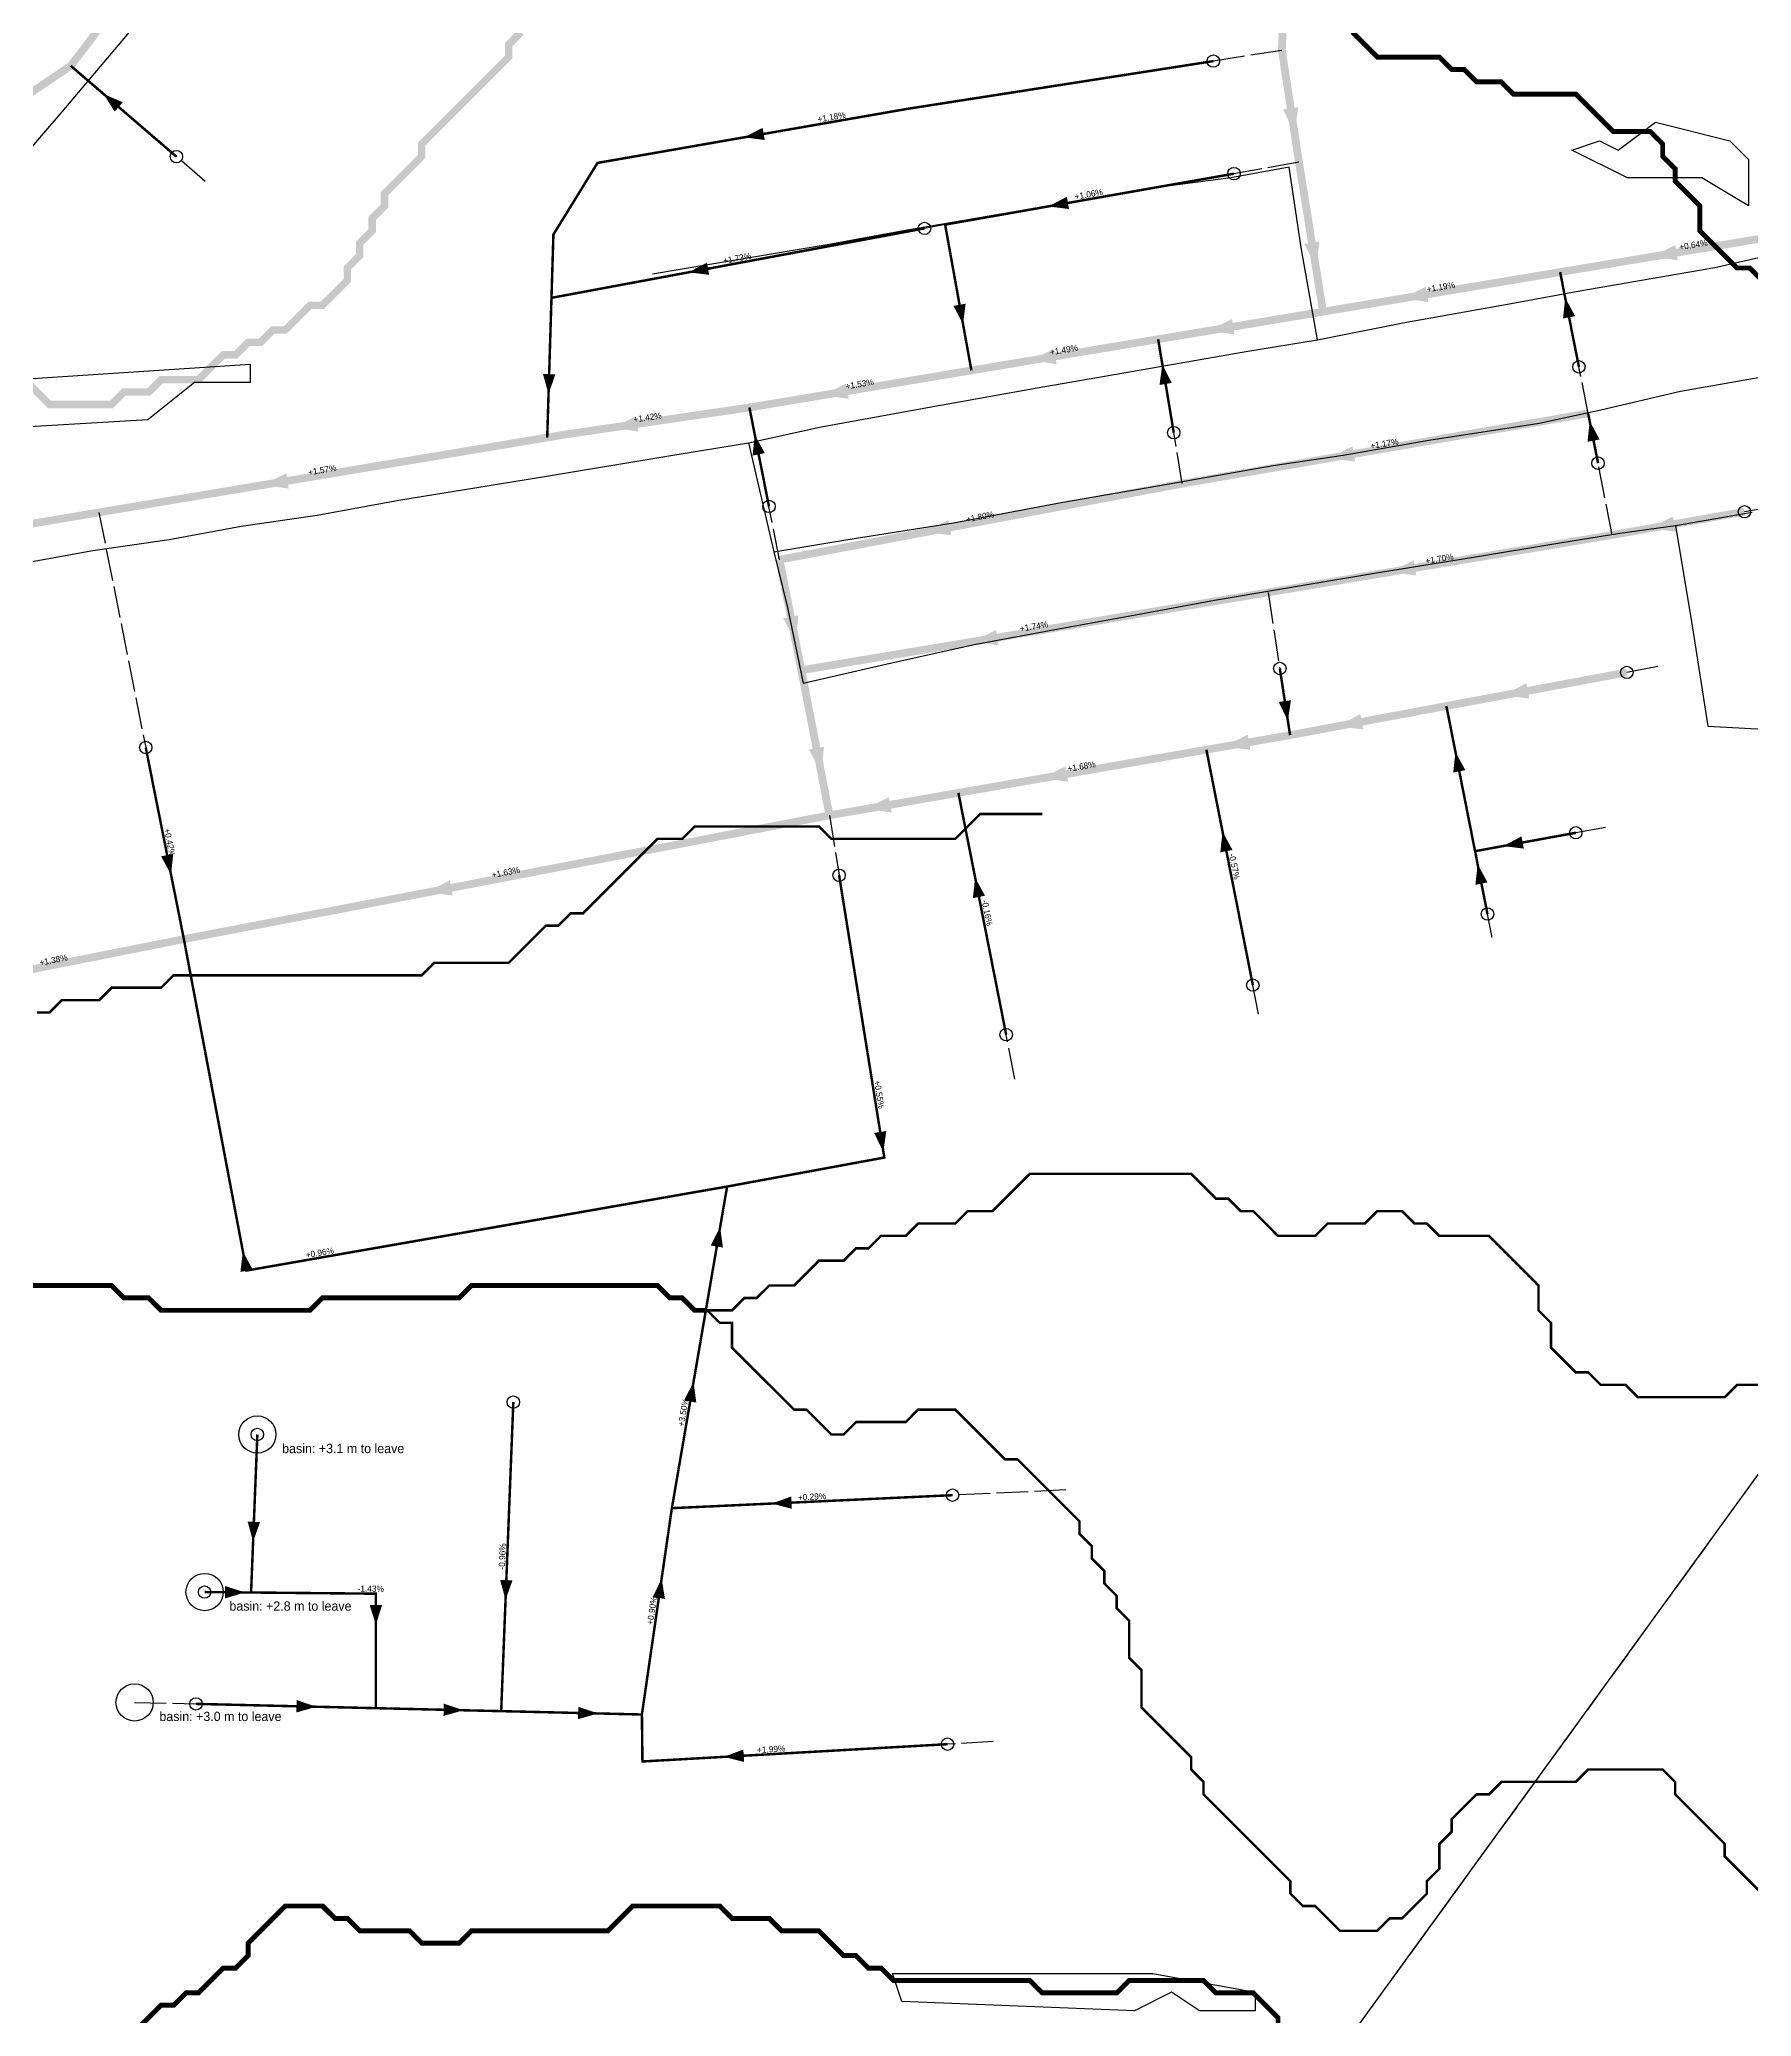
# Model space of a CAD drawing. Header units: metres. Extents: x 442821 to 452274, y 2561971 to 2571293.
# Drawn here: x 451185 to 451737, y 2568301 to 2568939 of the extents above; entities that cross this region are included whole.
import ezdxf
from ezdxf.enums import TextEntityAlignment as Align

# ---------------------------------------------------------------- set-up
doc = ezdxf.new("R2010")
doc.units = ezdxf.units.M
doc.header["$LTSCALE"] = 8
doc.linetypes.add('DASHDOT', pattern=[3.556, 2.54, -0.508, 0, -0.508])
doc.linetypes.add('DASHED', pattern=[1.524, 1.27, -0.254])
for name, color, linetype in [('A_ARROWS', 7, 'Continuous'), ('A_BASINS', 1, 'Continuous'), ('A_BRANCH', 7, 'Continuous'), ('A_BUILT_2006', 252, 'Continuous'), ('A_CATCHMENTS', 7, 'Continuous'), ('A_ENVELOPE', 3, 'Continuous'), ('A_GRADIENT', 8, 'Continuous'), ('A_HEAD_GAP', 8, 'Continuous'), ('A_HEADS', 8, 'Continuous'), ('A_LATERAL', 7, 'Continuous'), ('A_STREAMS', 5, 'Continuous'), ('A_SUBMAIN', 7, 'Continuous'), ('A_WADI', 4, 'Continuous')]:
    doc.layers.add(name, color=color, linetype=linetype)

msp = doc.modelspace()

# ---------------------------------------------------------------- linework, layer by layer
at = {"layer": 'A_ARROWS', "color": 2}
for points in [[(451205.51, 2568921.06), (451211.67, 2568918.41), (451209.06, 2568915.37)], [(451589.42, 2568908.56), (451585.74, 2568916.09), (451590.69, 2568916.84)], [(451411.99, 2568907.11), (451417.95, 2568910.18), (451418.64, 2568906.24)], [(451510.1, 2568884.84), (451516.05, 2568887.92), (451516.75, 2568883.98)], [(451596.32, 2568865.22), (451592.58, 2568872.72), (451597.52, 2568873.52)], [(451394.06, 2568863.57), (451399.99, 2568866.71), (451400.72, 2568862.78)], [(451704.7, 2568868.59), (451712.18, 2568872.38), (451713.01, 2568867.45)], [(451482.58, 2568846.82), (451479.48, 2568852.76), (451483.41, 2568853.47)], [(451624.27, 2568855.16), (451631.75, 2568858.94), (451632.57, 2568854.01)], [(451676.71, 2568855.35), (451679.92, 2568849.46), (451675.99, 2568848.68)], [(451561.8, 2568844.72), (451569.28, 2568848.51), (451570.11, 2568843.58)], [(451504.41, 2568835.14), (451511.89, 2568838.92), (451512.71, 2568833.99)], [(451348.94, 2568824.33), (451347.14, 2568830.79), (451351.13, 2568830.67)], [(451546.82, 2568833.9), (451549.85, 2568827.92), (451545.91, 2568827.26)], [(451437.39, 2568823.94), (451444.87, 2568827.73), (451445.69, 2568822.8)], [(451369.63, 2568813.53), (451377.18, 2568817.17), (451377.9, 2568812.22)], [(451684.6, 2568815.59), (451687.81, 2568809.7), (451683.88, 2568808.92)], [(451415.44, 2568811.16), (451418.65, 2568805.27), (451414.72, 2568804.49)], [(451600.66, 2568803.64), (451608.12, 2568807.47), (451608.97, 2568802.54)], [(451256.87, 2568795), (451264.35, 2568798.78), (451265.18, 2568793.85)], [(451470.43, 2568779.8), (451477.82, 2568783.74), (451478.75, 2568778.82)], [(451704, 2568781.01), (451711.45, 2568784.86), (451712.32, 2568779.93)], [(451620.38, 2568766.95), (451627.86, 2568770.73), (451628.68, 2568765.8)], [(451428.6, 2568744.62), (451424.6, 2568751.99), (451429.5, 2568752.96)], [(451485.71, 2568744.49), (451493.19, 2568748.27), (451494.01, 2568743.34)], [(451656.76, 2568727.15), (451664.17, 2568731.08), (451665.08, 2568726.16)], [(451587.29, 2568718.98), (451584.34, 2568725), (451588.29, 2568725.61)], [(451603.25, 2568717.18), (451610.65, 2568721.11), (451611.57, 2568716.19)], [(451566.88, 2568710.67), (451574.34, 2568714.5), (451575.19, 2568709.58)], [(451436.84, 2568702.29), (451432.87, 2568709.67), (451437.77, 2568710.62)], [(451641.32, 2568708.93), (451644.53, 2568703.04), (451640.6, 2568702.27)], [(451508.13, 2568700.43), (451515.58, 2568704.27), (451516.44, 2568699.34)], [(451451.22, 2568690.52), (451458.67, 2568694.36), (451459.53, 2568689.43)], [(451566.24, 2568683.2), (451569.44, 2568677.31), (451565.51, 2568676.54)], [(451656.7, 2568678.57), (451662.63, 2568681.69), (451663.35, 2568677.76)], [(451227.24, 2568669.36), (451224.03, 2568675.25), (451227.95, 2568676.03)], [(451486.46, 2568668.46), (451489.66, 2568662.57), (451485.74, 2568661.79)], [(451648.47, 2568672.74), (451651.67, 2568666.85), (451647.75, 2568666.07)], [(451309.72, 2568663.59), (451317.11, 2568667.55), (451318.05, 2568662.64)], [(451456.88, 2568580.06), (451453.89, 2568586.06), (451457.84, 2568586.69)], [(451404.27, 2568555.75), (451405.16, 2568549.1), (451401.22, 2568549.78)], [(451250.39, 2568547.92), (451253.55, 2568542), (451249.61, 2568541.26)], [(451395.69, 2568505.78), (451396.58, 2568499.13), (451392.64, 2568499.81)], [(451420.91, 2568466.56), (451427.21, 2568468.85), (451427.39, 2568464.86)], [(451253.69, 2568454.26), (451251.95, 2568460.73), (451255.94, 2568460.57)], [(451251.05, 2568437.9), (451244.63, 2568435.96), (451244.67, 2568439.96)], [(451335.08, 2568435.49), (451333.33, 2568441.96), (451337.33, 2568441.8)], [(451385.41, 2568442.42), (451386.47, 2568435.8), (451382.51, 2568436.37)], [(451293.28, 2568427.45), (451291.28, 2568433.85), (451295.28, 2568433.85)], [(451274.08, 2568401.04), (451267.63, 2568399.19), (451267.73, 2568403.19)], [(451321.51, 2568399.91), (451315.07, 2568398.06), (451315.16, 2568402.06)], [(451364.89, 2568398.88), (451358.45, 2568397.03), (451358.54, 2568401.03)], [(451405.48, 2568384.88), (451411.75, 2568387.24), (451411.98, 2568383.25)]]:
    msp.add_solid(points, dxfattribs=at)
at = {"layer": 'A_BASINS', "color": 1}
for centre in [(451255.07, 2568488.82), (451238.06, 2568438.02), (451215.49, 2568402.43)]:
    msp.add_circle(centre, 6, dxfattribs=at)
at = {"layer": 'A_BRANCH', "color": 2, "const_width": 0.8}
for points in [[(451563.27, 2568931.68), (451464.81, 2568916.32), (451364.73, 2568898.86), (451350.51, 2568875.76), (451349.89, 2568855.35)], [(451569.91, 2568895.38), (451476.79, 2568878.97)], [(451470.15, 2568877.74), (451349.89, 2568855.35)], [(451681.12, 2568833.1), (451675.06, 2568863.64)], [(451550.5, 2568811.89), (451545.47, 2568842)], [(451687.29, 2568802.05), (451684.1, 2568818.08)], [(451584.7, 2568735.82), (451588, 2568714.34)], [(451442.62, 2568669.14), (451457.19, 2568578.13), (451406.51, 2568568.78)]]:
    msp.add_lwpolyline(points, dxfattribs=at)
at = {"layer": 'A_BRANCH', "color": 2, "linetype": 'DASHED', "const_width": 0.8}
for points in [[(451420, 2568788.1), (451413.7, 2568819.99)], [(451219.08, 2568710.36), (451231.38, 2568648.56)]]:
    msp.add_lwpolyline(points, dxfattribs=at)
at = {"layer": 'A_BUILT_2006', "color": 252}
for points in [[(451211.45, 2568938.27), (451230.8, 2568961.2)], [(451192.1, 2568915.34), (451211.45, 2568938.27)], [(451178.36, 2568899.28), (451192.1, 2568915.34)], [(451568.9, 2568894.04), (451548.46, 2568891.38)], [(451587.67, 2568897.53), (451568.9, 2568894.04)], [(451591.62, 2568871.54), (451587.67, 2568897.53)], [(451519.22, 2568886.23), (451494.14, 2568882.25)], [(451548.46, 2568891.38), (451519.22, 2568886.23)], [(451494.14, 2568882.25), (451464.07, 2568877.1)], [(451438.82, 2568872.44), (451409.25, 2568867.46)], [(451464.07, 2568877.1), (451438.82, 2568872.44)], [(451724.95, 2568865.18), (451766.57, 2568874.58)], [(451409.25, 2568867.46), (451382.5, 2568862.97)], [(451596.81, 2568841.79), (451591.62, 2568871.54)], [(451681.37, 2568857.62), (451724.95, 2568865.18)], [(451624.39, 2568847.24), (451659.26, 2568853.52)], [(451659.26, 2568853.52), (451681.37, 2568857.62)], [(451596.81, 2568841.79), (451624.39, 2568847.24)], [(451574.38, 2568838.18), (451596.81, 2568841.79)], [(451536.84, 2568831.6), (451574.38, 2568838.18)], [(451506.47, 2568826.28), (451536.84, 2568831.6)], [(451713.87, 2568825.29), (451742.03, 2568830.15)], [(451471.15, 2568819.94), (451506.47, 2568826.28)], [(451688.22, 2568819.25), (451713.87, 2568825.29)], [(451436.28, 2568813.66), (451471.15, 2568819.94)], [(451668.27, 2568814.9), (451688.22, 2568819.25)], [(451413.46, 2568808.6), (451436.28, 2568813.66)], [(451605.11, 2568804.57), (451632.73, 2568809.46)], [(451632.73, 2568809.46), (451668.27, 2568814.9)], [(451346.38, 2568797.51), (451388.35, 2568804.47)], [(451388.35, 2568804.47), (451413.46, 2568808.6)], [(451413.46, 2568808.6), (451421.56, 2568773.42)], [(451582.54, 2568801.29), (451605.11, 2568804.57)], [(451300.66, 2568790.06), (451346.38, 2568797.51)], [(451545.41, 2568794.72), (451582.54, 2568801.29)], [(451274.32, 2568785.32), (451300.66, 2568790.06)], [(451514.77, 2568789.5), (451545.41, 2568794.72)], [(451249.81, 2568781.7), (451274.32, 2568785.32)], [(451479.49, 2568782.77), (451514.77, 2568789.5)], [(451712.25, 2568781.89), (451737, 2568786.21)], [(451202.07, 2568773.85), (451226.59, 2568777.47)], [(451226.59, 2568777.47), (451249.81, 2568781.7)], [(451421.56, 2568773.42), (451444.8, 2568777.29)], [(451444.8, 2568777.29), (451479.49, 2568782.77)], [(451674.96, 2568776.31), (451694.35, 2568779.49)], [(451694.35, 2568779.49), (451712.25, 2568781.89)], [(451712.25, 2568781.89), (451717.77, 2568748.93)], [(451172.97, 2568768.66), (451202.07, 2568773.85)], [(451421.56, 2568773.42), (451425.94, 2568755.53)], [(451617.11, 2568766.91), (451647.13, 2568771.74)], [(451647.13, 2568771.74), (451674.96, 2568776.31)], [(451592.25, 2568762.74), (451617.11, 2568766.91)], [(451538.21, 2568753.17), (451563.59, 2568757.86)], [(451563.59, 2568757.86), (451592.25, 2568762.74)], [(451425.94, 2568755.53), (451431.01, 2568731.09)], [(451513.32, 2568748.57), (451538.21, 2568753.17)], [(451486.11, 2568743.54), (451513.32, 2568748.57)], [(451717.77, 2568748.93), (451722.63, 2568717.21)], [(451457.66, 2568737.2), (451486.11, 2568743.54)], [(451431.01, 2568731.09), (451457.66, 2568737.2)], [(451722.63, 2568717.21), (451750.67, 2568715.77)]]:
    msp.add_lwpolyline(points, dxfattribs=at)
at = {"layer": 'A_CATCHMENTS', "color": 2, "linetype": 'DASHED'}
msp.add_lwpolyline([(451320.92, 2570218.82), (451984.3, 2569580.79), (451933.14, 2568743.69), (451239.01, 2567787.03)], dxfattribs=at)
at = {"layer": 'A_ENVELOPE', "color": 3}
msp.add_lwpolyline([(450486.81, 2570738.79), (451379.73, 2570566.72), (451254.16, 2570283.03), (451984.3, 2569580.79), (451933.14, 2568743.69), (451207.65, 2567743.81)], dxfattribs=at)
at = {"layer": 'A_HEAD_GAP', "color": 8, "linetype": 'DASHED'}
for points in [[(451585.36, 2568935.13), (451563.27, 2568931.68)], [(451238.29, 2568892.89), (451228.98, 2568900.88)], [(451590.87, 2568899.08), (451569.91, 2568895.38)], [(451476.79, 2568878.97), (451470.15, 2568877.74)], [(451684.1, 2568818.08), (451681.12, 2568833.1)], [(451553.25, 2568795.44), (451550.5, 2568811.89)], [(451691.88, 2568778.88), (451687.29, 2568802.05)], [(451762.92, 2568791.37), (451734.49, 2568786.37)], [(451204, 2568786.16), (451219.08, 2568710.36)], [(451423.4, 2568770.91), (451420, 2568788.1)], [(451580.93, 2568760.37), (451584.7, 2568735.82)], [(451706.61, 2568736.44), (451696.58, 2568734.57)], [(451439.52, 2568688.49), (451442.62, 2568669.14)], [(451689.68, 2568684.6), (451680.11, 2568682.85)], [(451653.14, 2568649.05), (451651.64, 2568656.65)], [(451577.85, 2568624.38), (451576, 2568633.73)], [(451499.29, 2568603.46), (451496.47, 2568617.75)], [(451515.71, 2568470.95), (451479.2, 2568469.26)], [(451215.49, 2568402.43), (451235.28, 2568401.96)], [(451492.26, 2568389.8), (451477.56, 2568388.97)]]:
    msp.add_lwpolyline(points, dxfattribs=at)
at = {"layer": 'A_HEADS', "color": 2}
for centre in [(451563.27, 2568931.68), (451228.98, 2568900.88), (451569.91, 2568895.38), (451470.15, 2568877.74), (451681.12, 2568833.1), (451550.5, 2568811.89), (451687.29, 2568802.05), (451420, 2568788.1), (451734.49, 2568786.37), (451584.7, 2568735.82), (451696.58, 2568734.57), (451219.08, 2568710.36), (451680.11, 2568682.85), (451442.62, 2568669.14), (451651.64, 2568656.65), (451576, 2568633.73), (451496.47, 2568617.75), (451337.59, 2568499.27), (451255.07, 2568488.82), (451479.2, 2568469.26), (451238.06, 2568438.02), (451235.28, 2568401.96), (451477.56, 2568388.97)]:
    msp.add_circle(centre, 2, dxfattribs=at)
at = {"layer": 'A_LATERAL', "color": 2, "linetype": 'DASHDOT', "const_width": 0.8}
for points in [[(451228.98, 2568900.88), (451194.92, 2568930.17)], [(451349.89, 2568855.35), (451348.51, 2568810.31)], [(451647.64, 2568676.92), (451638.4, 2568723.73)], [(451576, 2568633.73), (451561.02, 2568709.64)], [(451496.47, 2568617.75), (451481.08, 2568695.72)], [(451399.22, 2568526.35), (451406.51, 2568568.78)], [(451337.59, 2568499.27), (451333.67, 2568399.62)], [(451255.07, 2568488.82), (451253.04, 2568437.88)], [(451238.06, 2568438.02), (451253.04, 2568437.88)], [(451253.04, 2568437.88), (451293.28, 2568437.49), (451293.28, 2568400.58)], [(451235.28, 2568401.96), (451293.28, 2568400.58)], [(451293.28, 2568400.58), (451333.67, 2568399.62)], [(451333.67, 2568399.62), (451379.04, 2568398.54)]]:
    msp.add_lwpolyline(points, dxfattribs=at)
at = {"layer": 'A_LATERAL', "color": 2, "linetype": 'DASHED', "const_width": 0.8}
for points in [[(451476.79, 2568878.97), (451485.26, 2568831.94)], [(451479.2, 2568469.26), (451388.7, 2568465.07)]]:
    msp.add_lwpolyline(points, dxfattribs=at)
at = {"layer": 'A_LATERAL', "color": 2, "const_width": 0.8}
for points in [[(451680.11, 2568682.85), (451647.64, 2568676.92)], [(451651.64, 2568656.65), (451647.64, 2568676.92)], [(451406.51, 2568568.78), (451251.57, 2568541.69), (451231.38, 2568648.56)], [(451388.7, 2568465.07), (451399.22, 2568526.35)], [(451379.04, 2568398.54), (451388.7, 2568465.07)], [(451477.56, 2568388.97), (451379.21, 2568383.39), (451379.04, 2568398.54)]]:
    msp.add_lwpolyline(points, dxfattribs=at)
at = {"layer": 'A_STREAMS', "color": 5}
for points, const_width in [([(451340.07, 2568941), (451336.07, 2568937), (451336.07, 2568933), (451332.07, 2568929), (451328.07, 2568924.99), (451324.07, 2568920.99), (451320.07, 2568916.99), (451316.07, 2568912.99), (451312.07, 2568908.99), (451308.07, 2568904.99), (451308.07, 2568900.99), (451304.07, 2568896.98), (451300.07, 2568892.98), (451296.07, 2568888.98), (451296.07, 2568884.98), (451292.07, 2568880.98), (451292.07, 2568876.98), (451288.07, 2568872.98), (451288.07, 2568868.98), (451284.07, 2568864.97), (451284.07, 2568860.97), (451280.07, 2568856.97), (451276.07, 2568852.97), (451272.06, 2568852.97), (451268.06, 2568848.97), (451264.06, 2568844.97), (451260.06, 2568844.97), (451256.06, 2568840.97), (451252.06, 2568840.97), (451248.06, 2568836.96), (451244.06, 2568836.96), (451240.06, 2568832.96), (451236.06, 2568828.96), (451232.06, 2568828.96), (451228.06, 2568828.96), (451224.06, 2568828.96), (451220.06, 2568824.96), (451216.06, 2568824.96), (451212.06, 2568824.96), (451208.06, 2568820.96), (451204.06, 2568820.96), (451200.05, 2568820.96), (451196.05, 2568820.96), (451192.05, 2568820.96), (451188.05, 2568820.96), (451184.05, 2568824.96), (451180.05, 2568828.96)], 2.4), ([(451740.13, 2568860.97), (451736.13, 2568864.97), (451732.13, 2568864.97), (451728.13, 2568868.98), (451724.13, 2568872.98), (451720.13, 2568876.98), (451720.13, 2568880.98), (451720.13, 2568884.98), (451716.13, 2568888.98), (451712.13, 2568892.98), (451712.13, 2568896.98), (451708.12, 2568900.99), (451708.12, 2568904.99), (451704.12, 2568908.99), (451700.12, 2568908.99), (451696.12, 2568908.99), (451692.12, 2568908.99), (451688.12, 2568912.99), (451684.12, 2568916.99), (451680.12, 2568920.99), (451676.12, 2568920.99), (451672.12, 2568920.99), (451668.12, 2568920.99), (451664.12, 2568920.99), (451660.12, 2568920.99), (451656.12, 2568924.99), (451652.12, 2568924.99), (451648.12, 2568924.99), (451644.12, 2568929), (451640.12, 2568929), (451636.12, 2568933), (451632.11, 2568933), (451628.11, 2568933), (451624.11, 2568933), (451620.11, 2568933), (451616.11, 2568933), (451612.11, 2568937), (451608.11, 2568941)], 1.6), ([(451508.1, 2568688.91), (451504.1, 2568688.91), (451500.1, 2568688.91), (451496.1, 2568688.91), (451492.1, 2568688.91), (451488.09, 2568688.91), (451484.09, 2568684.91), (451480.09, 2568680.91), (451476.09, 2568680.91), (451472.09, 2568680.91), (451468.09, 2568680.91), (451464.09, 2568680.91), (451460.09, 2568680.91), (451456.09, 2568680.91), (451452.09, 2568680.91), (451448.09, 2568680.91), (451444.09, 2568680.91), (451440.09, 2568680.91), (451436.09, 2568684.91), (451432.09, 2568684.91), (451428.09, 2568684.91), (451424.09, 2568684.91), (451420.09, 2568684.91), (451416.08, 2568684.91), (451412.08, 2568684.91), (451408.08, 2568684.91), (451404.08, 2568684.91), (451400.08, 2568684.91), (451396.08, 2568684.91), (451392.08, 2568680.91), (451388.08, 2568680.91), (451384.08, 2568680.91), (451380.08, 2568676.91), (451376.08, 2568672.91), (451372.08, 2568668.91), (451368.08, 2568664.9), (451364.08, 2568660.9), (451360.08, 2568656.9), (451356.08, 2568656.9), (451352.08, 2568652.9), (451348.08, 2568652.9), (451344.07, 2568648.9), (451340.07, 2568644.9), (451336.07, 2568640.9), (451332.07, 2568640.9), (451328.07, 2568640.9), (451324.07, 2568640.9), (451320.07, 2568640.9), (451316.07, 2568640.9), (451312.07, 2568640.9), (451308.07, 2568636.89), (451304.07, 2568636.89), (451300.07, 2568636.89), (451296.07, 2568636.89), (451292.07, 2568636.89), (451288.07, 2568636.89), (451284.07, 2568636.89), (451280.07, 2568636.89), (451276.07, 2568636.89), (451272.06, 2568636.89), (451268.06, 2568636.89), (451264.06, 2568636.89), (451260.06, 2568636.89), (451256.06, 2568636.89), (451252.06, 2568636.89), (451248.06, 2568636.89), (451244.06, 2568636.89), (451240.06, 2568636.89), (451236.06, 2568636.89), (451232.06, 2568636.89), (451228.06, 2568636.89), (451224.06, 2568632.89), (451220.06, 2568632.89), (451216.06, 2568632.89), (451212.06, 2568632.89), (451208.06, 2568632.89), (451204.06, 2568628.89), (451200.05, 2568628.89), (451196.05, 2568628.89), (451192.05, 2568628.89), (451188.05, 2568624.89), (451184.05, 2568624.89)], 0.8), ([(451740.13, 2568504.85), (451736.13, 2568504.85), (451732.13, 2568504.85), (451728.13, 2568500.85), (451724.13, 2568500.85), (451720.13, 2568500.85), (451716.13, 2568500.85), (451712.13, 2568500.85), (451708.12, 2568500.85), (451704.12, 2568500.85), (451700.12, 2568500.85), (451696.12, 2568504.85), (451692.12, 2568504.85), (451688.12, 2568504.85), (451684.12, 2568508.85), (451680.12, 2568508.85), (451676.12, 2568512.85), (451672.12, 2568516.85), (451672.12, 2568520.85), (451672.12, 2568524.86), (451668.12, 2568528.86), (451668.12, 2568532.86), (451668.12, 2568536.86), (451664.12, 2568540.86), (451660.12, 2568544.86), (451656.12, 2568548.86), (451652.12, 2568552.86), (451648.12, 2568552.86), (451644.12, 2568552.86), (451640.12, 2568552.86), (451636.12, 2568552.86), (451632.11, 2568556.87), (451628.11, 2568556.87), (451624.11, 2568560.87), (451620.11, 2568560.87), (451616.11, 2568560.87), (451612.11, 2568556.87), (451608.11, 2568556.87), (451604.11, 2568556.87), (451600.11, 2568556.87), (451596.11, 2568552.86), (451592.11, 2568552.86), (451588.11, 2568552.86), (451584.11, 2568552.86), (451580.11, 2568556.87), (451576.11, 2568560.87), (451572.11, 2568560.87), (451568.11, 2568564.87), (451564.11, 2568564.87), (451560.1, 2568568.87), (451556.1, 2568572.87), (451552.1, 2568572.87), (451548.1, 2568572.87), (451544.1, 2568572.87), (451540.1, 2568572.87), (451536.1, 2568572.87), (451532.1, 2568572.87), (451528.1, 2568572.87), (451524.1, 2568572.87), (451520.1, 2568572.87), (451516.1, 2568572.87), (451512.1, 2568572.87), (451508.1, 2568572.87), (451504.1, 2568572.87), (451500.1, 2568568.87), (451496.1, 2568564.87), (451492.1, 2568560.87), (451488.09, 2568560.87), (451484.09, 2568560.87), (451480.09, 2568556.87), (451476.09, 2568556.87), (451472.09, 2568556.87), (451468.09, 2568556.87), (451464.09, 2568552.86), (451460.09, 2568552.86), (451456.09, 2568552.86), (451452.09, 2568548.86), (451448.09, 2568548.86), (451444.09, 2568544.86), (451440.09, 2568544.86), (451436.09, 2568544.86), (451432.09, 2568540.86), (451428.09, 2568536.86), (451424.09, 2568536.86), (451420.09, 2568536.86), (451416.08, 2568532.86), (451412.08, 2568532.86), (451408.08, 2568528.86), (451404.08, 2568528.86), (451400.08, 2568528.86)], 0.8), ([(451400.08, 2568528.86), (451396.08, 2568528.86), (451392.08, 2568532.86), (451388.08, 2568532.86), (451384.08, 2568536.86), (451380.08, 2568536.86), (451376.08, 2568536.86), (451372.08, 2568536.86), (451368.08, 2568536.86), (451364.08, 2568536.86), (451360.08, 2568536.86), (451356.08, 2568536.86), (451352.08, 2568536.86), (451348.08, 2568536.86), (451344.07, 2568536.86), (451340.07, 2568536.86), (451336.07, 2568536.86), (451332.07, 2568536.86), (451328.07, 2568536.86), (451324.07, 2568536.86), (451320.07, 2568532.86), (451316.07, 2568532.86), (451312.07, 2568532.86), (451308.07, 2568532.86), (451304.07, 2568532.86), (451300.07, 2568532.86), (451296.07, 2568532.86), (451292.07, 2568532.86), (451288.07, 2568532.86), (451284.07, 2568532.86), (451280.07, 2568532.86), (451276.07, 2568532.86), (451272.06, 2568528.86), (451268.06, 2568528.86), (451264.06, 2568528.86), (451260.06, 2568528.86), (451256.06, 2568528.86), (451252.06, 2568528.86), (451248.06, 2568528.86), (451244.06, 2568528.86), (451240.06, 2568528.86), (451236.06, 2568528.86), (451232.06, 2568528.86), (451228.06, 2568528.86), (451224.06, 2568528.86), (451220.06, 2568532.86), (451216.06, 2568532.86), (451212.06, 2568532.86), (451208.06, 2568536.86), (451204.06, 2568536.86), (451200.05, 2568536.86), (451196.05, 2568536.86), (451192.05, 2568536.86), (451188.05, 2568536.86), (451184.05, 2568536.86), (451180.05, 2568536.86)], 1.6), ([(451740.13, 2568340.79), (451736.13, 2568344.79), (451732.13, 2568348.79), (451728.13, 2568352.8), (451728.13, 2568356.8), (451724.13, 2568360.8), (451720.13, 2568364.8), (451716.13, 2568368.8), (451712.13, 2568372.8), (451712.13, 2568376.8), (451708.12, 2568380.8), (451704.12, 2568380.8), (451700.12, 2568380.8), (451696.12, 2568380.8), (451692.12, 2568380.8), (451688.12, 2568380.8), (451684.12, 2568380.8), (451680.12, 2568376.8), (451676.12, 2568376.8), (451672.12, 2568376.8), (451668.12, 2568376.8), (451664.12, 2568376.8), (451660.12, 2568376.8), (451656.12, 2568376.8), (451652.12, 2568372.8), (451648.12, 2568372.8), (451644.12, 2568368.8), (451640.12, 2568364.8), (451640.12, 2568360.8), (451636.12, 2568356.8), (451636.12, 2568352.8), (451636.12, 2568348.79), (451632.11, 2568344.79), (451632.11, 2568340.79), (451628.11, 2568336.79), (451624.11, 2568332.79), (451620.11, 2568332.79), (451616.11, 2568328.79), (451612.11, 2568328.79), (451608.11, 2568328.79), (451604.11, 2568328.79), (451600.11, 2568332.79), (451596.11, 2568336.79), (451592.11, 2568336.79), (451588.11, 2568340.79), (451588.11, 2568344.79), (451584.11, 2568348.79), (451580.11, 2568352.8), (451576.11, 2568356.8), (451572.11, 2568360.8), (451568.11, 2568364.8), (451564.11, 2568368.8), (451560.1, 2568372.8), (451560.1, 2568376.8), (451556.1, 2568380.8), (451556.1, 2568384.81), (451552.1, 2568388.81), (451548.1, 2568392.81), (451544.1, 2568396.81), (451540.1, 2568400.81), (451540.1, 2568404.81), (451540.1, 2568408.81), (451540.1, 2568412.82), (451536.1, 2568416.82), (451536.1, 2568420.82), (451536.1, 2568424.82), (451536.1, 2568428.82), (451532.1, 2568432.82), (451532.1, 2568436.82), (451528.1, 2568440.83), (451528.1, 2568444.83), (451524.1, 2568448.83), (451524.1, 2568452.83), (451520.1, 2568456.83), (451520.1, 2568460.83), (451516.1, 2568464.83), (451512.1, 2568468.84), (451508.1, 2568472.84), (451504.1, 2568476.84), (451500.1, 2568480.84), (451496.1, 2568480.84), (451492.1, 2568484.84), (451488.09, 2568488.84), (451484.09, 2568492.84), (451480.09, 2568496.85), (451476.09, 2568496.85), (451472.09, 2568496.85), (451468.09, 2568496.85), (451464.09, 2568492.84), (451460.09, 2568492.84), (451456.09, 2568492.84), (451452.09, 2568492.84), (451448.09, 2568492.84), (451444.09, 2568488.84), (451440.09, 2568488.84), (451436.09, 2568492.84), (451432.09, 2568496.85), (451428.09, 2568496.85), (451424.09, 2568500.85), (451420.09, 2568504.85), (451416.08, 2568508.85), (451412.08, 2568512.85), (451408.08, 2568516.85), (451408.08, 2568520.85), (451408.08, 2568524.86), (451404.08, 2568524.86), (451400.08, 2568528.86)], 0.8), ([(451584.11, 2568296.78), (451584.11, 2568300.78), (451580.11, 2568304.78), (451576.11, 2568308.78), (451572.11, 2568308.78), (451568.11, 2568308.78), (451564.11, 2568308.78), (451560.1, 2568312.78), (451556.1, 2568312.78), (451552.1, 2568312.78), (451548.1, 2568312.78), (451544.1, 2568312.78), (451540.1, 2568312.78), (451536.1, 2568312.78), (451532.1, 2568308.78), (451528.1, 2568308.78), (451524.1, 2568308.78), (451520.1, 2568308.78), (451516.1, 2568308.78), (451512.1, 2568308.78), (451508.1, 2568308.78), (451504.1, 2568312.78), (451500.1, 2568312.78), (451496.1, 2568312.78), (451492.1, 2568312.78), (451488.09, 2568312.78), (451484.09, 2568312.78), (451480.09, 2568312.78), (451476.09, 2568312.78), (451472.09, 2568312.78), (451468.09, 2568312.78), (451464.09, 2568312.78), (451460.09, 2568312.78), (451456.09, 2568316.78), (451452.09, 2568316.78), (451448.09, 2568320.78), (451444.09, 2568320.78), (451440.09, 2568324.79), (451436.09, 2568328.79), (451432.09, 2568328.79), (451428.09, 2568328.79), (451424.09, 2568328.79), (451420.09, 2568332.79), (451416.08, 2568332.79), (451412.08, 2568332.79), (451408.08, 2568332.79), (451404.08, 2568336.79), (451400.08, 2568336.79), (451396.08, 2568336.79), (451392.08, 2568336.79), (451388.08, 2568336.79), (451384.08, 2568336.79), (451380.08, 2568336.79), (451376.08, 2568336.79), (451372.08, 2568332.79), (451368.08, 2568328.79), (451364.08, 2568328.79), (451360.08, 2568328.79), (451356.08, 2568328.79), (451352.08, 2568328.79), (451348.08, 2568328.79), (451344.07, 2568328.79), (451340.07, 2568328.79), (451336.07, 2568328.79), (451332.07, 2568328.79), (451328.07, 2568328.79), (451324.07, 2568328.79), (451320.07, 2568324.79), (451316.07, 2568324.79), (451312.07, 2568324.79), (451308.07, 2568324.79), (451304.07, 2568328.79), (451300.07, 2568328.79), (451296.07, 2568328.79), (451292.07, 2568328.79), (451288.07, 2568328.79), (451284.07, 2568332.79), (451280.07, 2568332.79), (451276.07, 2568336.79), (451272.06, 2568336.79), (451268.06, 2568336.79), (451264.06, 2568336.79), (451260.06, 2568332.79), (451256.06, 2568328.79), (451252.06, 2568324.79), (451252.06, 2568320.78), (451248.06, 2568316.78), (451244.06, 2568316.78), (451240.06, 2568312.78), (451236.06, 2568308.78), (451232.06, 2568308.78), (451228.06, 2568304.78), (451224.06, 2568304.78), (451220.06, 2568300.78), (451216.06, 2568296.78)], 1.6)]:
    msp.add_lwpolyline(points, dxfattribs=dict(at, const_width=const_width))
at = {"layer": 'A_SUBMAIN', "color": 2, "linetype": 'DASHDOT', "const_width": 2.5}
for points in [[(451598.75, 2569021.32), (451587.5, 2568991.73), (451585.36, 2568935.13)], [(451585.36, 2568935.13), (451590.87, 2568899.08)], [(451590.87, 2568899.08), (451598.63, 2568850.88)]]:
    msp.add_lwpolyline(points, dxfattribs=at)
at = {"layer": 'A_SUBMAIN', "color": 2, "const_width": 2.5}
for points in [[(451242.15, 2568992.24), (451194.92, 2568930.17)], [(451194.92, 2568930.17), (451158.44, 2568905.52), (450972.67, 2568902.82)], [(451761.5, 2568878.08), (451675.06, 2568863.64)], [(451675.06, 2568863.64), (451598.63, 2568850.88)], [(451598.63, 2568850.88), (451545.47, 2568842)], [(451545.47, 2568842), (451485.26, 2568831.94)], [(451485.26, 2568831.94), (451413.7, 2568819.99)], [(451413.7, 2568819.99), (451354.68, 2568811.34), (451348.51, 2568810.31)], [(451684.1, 2568818.08), (451553.25, 2568795.44)], [(451348.51, 2568810.31), (451204, 2568786.16)], [(451553.25, 2568795.44), (451423.4, 2568770.91)], [(451204, 2568786.16), (451088.97, 2568766.75), (450972.25, 2568749.02)], [(451734.49, 2568786.37), (451691.88, 2568778.88)], [(451691.88, 2568778.88), (451580.93, 2568760.37)], [(451423.4, 2568770.91), (451430.45, 2568735.27)], [(451580.93, 2568760.37), (451430.45, 2568735.27)], [(451430.45, 2568735.27), (451439.52, 2568688.49)], [(451696.58, 2568734.57), (451638.4, 2568723.73)], [(451638.4, 2568723.73), (451588, 2568714.34)], [(451588, 2568714.34), (451561.02, 2568709.64)], [(451561.02, 2568709.64), (451481.08, 2568695.72)], [(451481.08, 2568695.72), (451439.52, 2568688.49)], [(451439.52, 2568688.49), (451335.36, 2568668.51), (451231.38, 2568648.56)], [(451231.38, 2568648.56), (451147.92, 2568631.98)]]:
    msp.add_lwpolyline(points, dxfattribs=at)
at = {"layer": 'A_WADI', "color": 4}
for points in [[(451729.8, 2568906.01), (451735.8, 2568900.01), (451735.8, 2568885.01), (451720.8, 2568894.01), (451696.8, 2568894.01), (451678.8, 2568903.01), (451687.8, 2568906.01), (451693.8, 2568903.01), (451705.8, 2568912.01), (451729.8, 2568906.01)], [(451252.8, 2568828.01), (451234.8, 2568828.01), (451219.8, 2568816.01), (451168.8, 2568813.01), (451147.8, 2568819.01), (451147.8, 2568825.01), (451162.8, 2568828.01), (451252.8, 2568834.01), (451252.8, 2568828.01)], [(451543.8, 2568315.01), (451576.8, 2568309.01), (451576.8, 2568303.01), (451558.8, 2568303.01), (451549.8, 2568309.01), (451537.8, 2568303.01), (451462.8, 2568306.01), (451459.8, 2568315.01), (451543.8, 2568315.01)]]:
    msp.add_lwpolyline(points, close=True, dxfattribs=at)

# ---------------------------------------------------------------- texts
at = {"layer": 'A_BASINS', "color": 1}
for s, p in [('basin: +3.1 m to leave', (451263.07, 2568482.82)), ('basin: +2.8 m to leave', (451246.06, 2568432.02)), ('basin: +3.0 m to leave', (451223.49, 2568396.43))]:
    msp.add_text(s, height=3, dxfattribs=at).set_placement(p)
at = {"layer": 'A_GRADIENT', "color": 2}
for s, rotation, p in [('+1.18%', 9.89927, (451440.44, 2568912.07)), ('+1.06%', 9.99503, (451523.35, 2568887.18)), ('+0.64%', 9.48228, (451718.28, 2568870.86)), ('+1.73%', 10.5426, (451410.02, 2568866.54)), ('+1.19%', 9.48237, (451636.85, 2568857.26)), ('+1.49%', 9.48238, (451515.36, 2568836.97)), ('+1.53%', 9.48229, (451449.48, 2568825.96)), ('+1.42%', 8.33094, (451381.09, 2568815.21)), ('+1.17%', 9.81692, (451618.68, 2568806.76)), ('+1.57%', 9.48732, (451276.26, 2568798.24)), ('+1.80%', 10.69368, (451488.33, 2568783.18)), ('+1.70%', 9.47059, (451636.41, 2568769.62)), ('+1.74%', 9.46792, (451505.69, 2568747.82)), ('+1.68%', 9.87865, (451521.05, 2568702.68)), ('+0.42%', -78.74749, (451225.23, 2568679.46)), ('-0.57%', 281.16695, (451568.51, 2568671.69)), ('+1.63%', 10.85837, (451335.45, 2568668.53)), ('-0.16%', 281.16695, (451488.78, 2568656.74)), ('+1.38%', 11.23729, (451189.65, 2568640.27)), ('+0.55%', -80.9036, (451453.98, 2568598.2)), ('+0.96%', 9.91791, (451275.47, 2568545.87)), ('+3.50%', 80.25861, (451393.96, 2568495.71)), ('+0.29%', 2.65254, (451433.95, 2568467.16)), ('-0.96%', 87.74899, (451335.63, 2568449.45)), ('-1.43%', -0.54535, (451291.61, 2568437.51)), ('+0.90%', 81.73351, (451383.87, 2568431.81)), ('+1.99%', 3.24479, (451420.82, 2568385.75))]:
    msp.add_text(s, height=2, rotation=rotation, dxfattribs=at).set_placement(p, align=Align.BOTTOM_CENTER)

doc.saveas('drawing.dxf')
